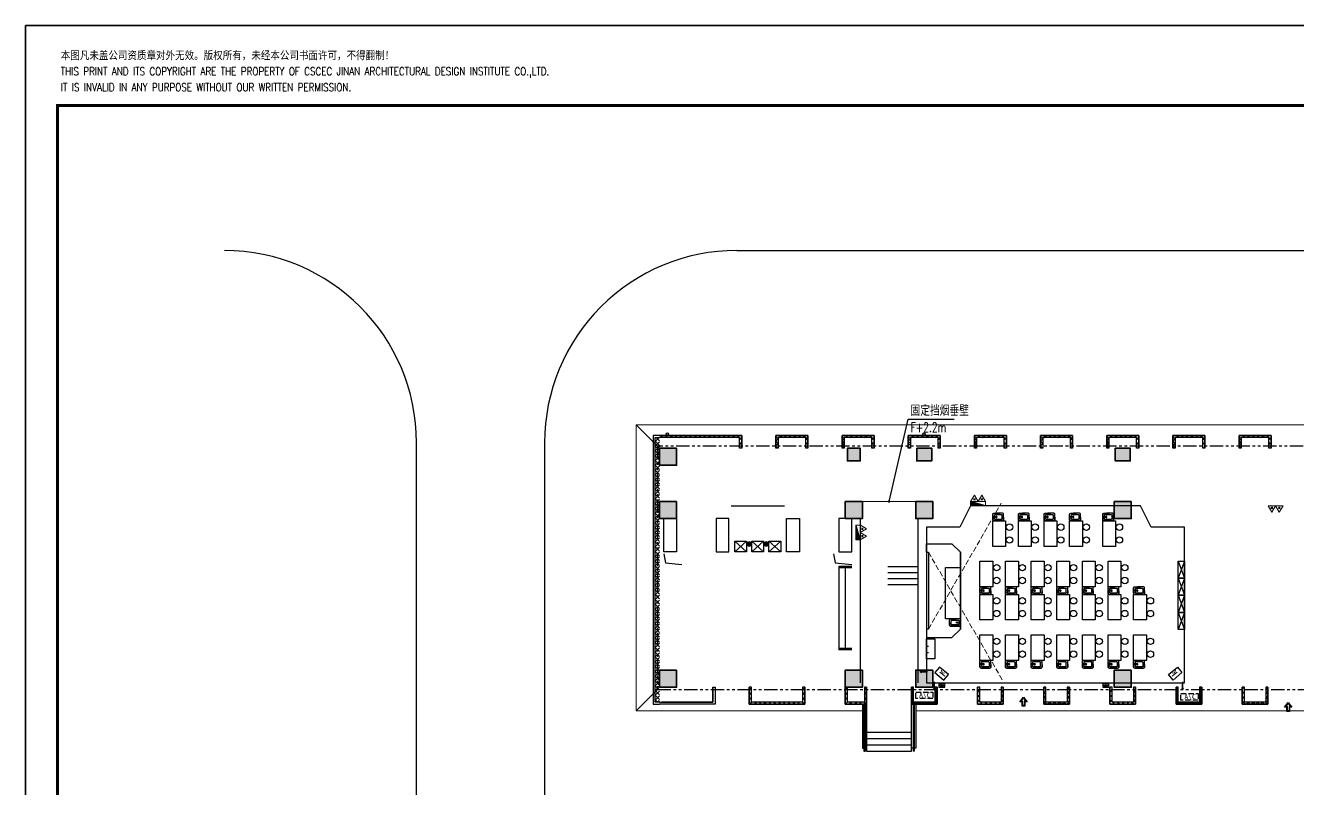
# Model space of a CAD drawing. Extents: x 196430 to 818205, y 904526 to 1974626.
# Drawn here: x 692055 to 751698, y 1938829 to 1974626 of the extents above; entities that cross this region are included whole.
import ezdxf

# ---------------------------------------------------------------- set-up
doc = ezdxf.new("R2010")
doc.units = 0
doc.header["$LTSCALE"] = 1000
doc.header["$MEASUREMENT"] = 0
for name, pattern in [('arch-1#教学楼$0$DASH', [0.35, 0.25, -0.1]), ('arch-1#教学楼$0$HIDDEN2', [4.7625, 3.175, -1.5875]), ('arch-1#教学楼$0$PHANTOM2', [1.25, 0.625, -0.125, 0.125, -0.125, 0.125, -0.125])]:
    doc.linetypes.add(name, pattern=pattern)
for name, color, linetype in [('arch', 8, 'Continuous'), ('arch-1#教学楼$0$$3$A-Ground(室外构件)', 8, 'Continuous'), ('arch-1#教学楼$0$0-消防', 8, 'Continuous'), ('arch-1#教学楼$0$0.25', 8, 'Continuous'), ('arch-1#教学楼$0$_0', 8, 'Continuous'), ('arch-1#教学楼$0$A-FINI', 8, 'Continuous'), ('arch-1#教学楼$0$DIM_LEAD', 8, 'Continuous'), ('arch-1#教学楼$0$DUCT-排风管设备', 8, 'Continuous'), ('arch-1#教学楼$0$fur', 8, 'Continuous'), ('arch-1#教学楼$0$GXYZ', 8, 'Continuous'), ('arch-1#教学楼$0$LATRINE', 8, 'Continuous'), ('arch-1#教学楼$0$LVTRY', 8, 'Continuous'), ('arch-1#教学楼$0$O-洞口', 8, 'Continuous'), ('arch-1#教学楼$0$WALL_METAL', 8, 'Continuous'), ('arch-1#教学楼$0$yandao', 8, 'Continuous'), ('arch-1#教学楼$0$Z-电器', 8, 'Continuous'), ('arch-1#教学楼$0$保温', 8, 'Continuous'), ('arch-1#教学楼$0$挡烟垂壁', 8, 'Continuous'), ('arch-1#教学楼$0$条件', 8, 'Continuous'), ('arch-1#教学楼$0$柱填充', 8, 'Continuous'), ('arch-1#教学楼$0$栏杆', 8, 'Continuous'), ('arch-1#教学楼$0$污水标注', 8, 'Continuous'), ('arch-1#教学楼$0$空调', 8, 'Continuous'), ('arch-1#教学楼$0$设备标注', 8, 'Continuous'), ('FRAME', 7, 'Continuous')]:
    doc.layers.add(name, color=color, linetype=linetype)
for name, color, linetype, lineweight in [('arch-1#教学楼$0$3T_GLASS', 8, 'Continuous', 0), ('arch-1#教学楼$0$AC', 8, 'arch-1#教学楼$0$HIDDEN2', 25), ('arch-1#教学楼$0$HV-fm', 8, 'Continuous', 18), ('arch-1#教学楼$0$PUB_HATCH', 8, 'Continuous', 9), ('arch-1#教学楼$0$PUB_TITLE', 8, 'Continuous', 25), ('arch-1#教学楼$0$WINDOW', 8, 'Continuous', 25), ('arch-1#教学楼$0$家具', 8, 'Continuous', 9), ('arch-1#教学楼$0$砼柱', 8, 'Continuous', 35), ('PUB_TITLE', 4, 'Continuous', 25)]:
    doc.layers.add(name, color=color, linetype=linetype, lineweight=lineweight)
doc.styles.add('arch-1#教学楼$0$_TCH_DIM', font='SIMPLEX', dxfattribs={"bigfont": 'GBCBIG'})
doc.styles.add('arch-1#教学楼$0$_TCH_DYN', font='')
doc.styles.add('arch-1#教学楼$0$DIM_FONT', font='SIMPLEX.shx', dxfattribs={"width": 0.6})
doc.styles.add('arch-1#教学楼$0$Standard', font='gbenor.shx', dxfattribs={"bigfont": 'gbcbig.shx'})
doc.styles.add('FRAME-1', font='simhei.ttf')
doc.styles.add('FRAME-3', font='romans.shx', dxfattribs={"width": 0.7, "bigfont": 'hztxt.shx'})
doc.styles.get('arch-1#教学楼$0$_TCH_DYN').set_extended_font_data('SimSun')
doc.linetypes.add('arch-1#教学楼$0$XH_LINE', pattern='A,2,-0.2,["XH",arch-1#教学楼$0$Standard,S=0.15,R=0,X=-0.15,Y=-0.08],-0.15', length=2.35)

# ---------------------------------------------------------------- blocks, each defined once
blk = doc.blocks.new('arch-1#教学楼$0$eeg')
at = {"layer": 'arch-1#教学楼$0$fur'}
blk.add_lwpolyline([(131554, 140917), (131854, 140917), (131854, 140117), (131554, 140117)], close=True, dxfattribs=at)
blk.add_lwpolyline([(131854, 140917), (131554, 140117), (131554, 140917), (131854, 140117)], dxfattribs=at)
blk = doc.blocks.new('arch-1#教学楼$0$$plan$00002409')
at = {"layer": 'arch-1#教学楼$0$fur'}
blk.add_lwpolyline([(1200, -600), (0, -600), (0, 0), (1200, 0)], close=True, dxfattribs=at)
for centre in [(300, -785), (900, -785)]:
    blk.add_circle(centre, 150, dxfattribs=at)
blk = doc.blocks.new('arch-1#教学楼$0$$plan$00003723')
at = {"layer": 'arch-1#教学楼$0$yandao'}
for p, q in [((112, -160), (112, -92)), ((112, -258), (112, -190)), ((137, -67), (463, -67)), ((463, -283), (137, -283)), ((488, -92), (488, -258))]:
    blk.add_line(p, q, dxfattribs=at)
for points in [[(555, -164), (555, -50, 0.414214), (505, 0), (95, 0, 0.414214), (45, -50), (45, -300, 0.414214), (95, -350), (369, -350)], [(45, -164), (45, -50, -0.414214), (95, 0), (505, 0, -0.414214), (555, -50), (555, -300, -0.414214), (505, -350), (231, -350)]]:
    blk.add_lwpolyline(points, format="xyb", dxfattribs=at)
for points in [[(182, -160), (45, -160)], [(182, -190), (45, -190)]]:
    blk.add_lwpolyline(points, dxfattribs=at)
blk.add_circle((212, -175), 33.3, dxfattribs=at)
for centre, start, end in [((137, -92), 90, 180), ((137, -258), 180, 270), ((463, -92), 0, 90), ((463, -258), 270, 0)]:
    blk.add_arc(centre, 25, start, end, dxfattribs=at)
blk = doc.blocks.new('arch-1#教学楼$0$huaxue')
at = {"layer": 'arch-1#教学楼$0$$3$A-Ground(室外构件)'}
for points in [[(6615480, 1750733), (6615480, 1751133), (6616680, 1751133), (6617080, 1750733), (6617080, 1747133)], [(6615480, 1750733), (6615580, 1750733), (6615580, 1747133), (6615480, 1747133)], [(6615480, 1747133), (6615480, 1746733), (6616680, 1746733), (6617080, 1747133), (6617080, 1750733)]]:
    blk.add_lwpolyline(points, dxfattribs=at)
blk.add_lwpolyline([(6617080, 1750014), (6617080, 1747614), (6616380, 1747614), (6616380, 1750014)], close=True, dxfattribs=at)
at = {"layer": 'arch-1#教学楼$0$LVTRY'}
blk.add_lwpolyline([(6615880, 1746683), (6615880, 1745733), (6615480, 1745733), (6615480, 1746683)], close=True, dxfattribs=at)
at = {"layer": 'arch-1#教学楼$0$LVTRY', "linetype": 'Continuous', "flags": 128}
for points in [[(6615480, 1746333), (6615580, 1746333)], [(6615480, 1746033), (6615580, 1746033)]]:
    blk.add_lwpolyline(points, dxfattribs=at)
at = {"layer": 'arch-1#教学楼$0$PUB_HATCH', "linetype": 'arch-1#教学楼$0$DASH'}
for p, q in [((6615580, 1747133), (6618987, 1753033)), ((6615580, 1750733), (6619045, 1744733))]:
    blk.add_line(p, q, dxfattribs=at)
at = {"layer": 'arch-1#教学楼$0$0.25', "color": 6, "xscale": -1, "rotation": 180}
for p in [(6618546, 1752208), (6619746, 1752208), (6620946, 1752208), (6622146, 1752208), (6623695, 1752208), (6617946, 1748758), (6619146, 1748758), (6620346, 1748758), (6621546, 1748758), (6622746, 1748758), (6623946, 1748758), (6625146, 1748758), (6617946, 1745308), (6619146, 1745308), (6620346, 1745308), (6621546, 1745308), (6622746, 1745308), (6623946, 1745308), (6625146, 1745308)]:
    blk.add_blockref('arch-1#教学楼$0$$plan$00003723', p, dxfattribs=at)
at = {"layer": 'arch-1#教学楼$0$家具'}
for name, p, rotation in [('arch-1#教学楼$0$$plan$00002409', (6618591, 1751008), 90), ('arch-1#教学楼$0$$plan$00002409', (6619791, 1751008), 90), ('arch-1#教学楼$0$$plan$00002409', (6620991, 1751008), 90), ('arch-1#教学楼$0$$plan$00002409', (6622191, 1751008), 90), ('arch-1#教学楼$0$$plan$00002409', (6623740, 1751008), 90), ('arch-1#教学楼$0$$plan$00002409', (6617991, 1749108), 90), ('arch-1#教学楼$0$$plan$00002409', (6619191, 1749108), 90), ('arch-1#教学楼$0$$plan$00002409', (6620391, 1749108), 90), ('arch-1#教学楼$0$$plan$00002409', (6621591, 1749108), 90), ('arch-1#教学楼$0$$plan$00002409', (6622791, 1749108), 90), ('arch-1#教学楼$0$$plan$00002409', (6623991, 1749108), 90), ('arch-1#教学楼$0$$plan$00002409', (6617991, 1747558), 90), ('arch-1#教学楼$0$$plan$00002409', (6619191, 1747558), 90), ('arch-1#教学楼$0$$plan$00002409', (6620391, 1747558), 90), ('arch-1#教学楼$0$$plan$00002409', (6621591, 1747558), 90), ('arch-1#教学楼$0$$plan$00002409', (6622791, 1747558), 90), ('arch-1#教学楼$0$$plan$00002409', (6623991, 1747558), 90), ('arch-1#教学楼$0$$plan$00002409', (6625191, 1747558), 90), ('arch-1#教学楼$0$$plan$00003723', (6617125, 1747264), 180), ('arch-1#教学楼$0$$plan$00002409', (6617991, 1745658), 90), ('arch-1#教学楼$0$$plan$00002409', (6619191, 1745658), 90), ('arch-1#教学楼$0$$plan$00002409', (6620391, 1745658), 90), ('arch-1#教学楼$0$$plan$00002409', (6621591, 1745658), 90), ('arch-1#教学楼$0$$plan$00002409', (6622791, 1745658), 90), ('arch-1#教学楼$0$$plan$00002409', (6623991, 1745658), 90), ('arch-1#教学楼$0$$plan$00002409', (6625191, 1745658), 90)]:
    blk.add_blockref(name, p, dxfattribs=dict(at, rotation=rotation))
for p in [(6495726, 1609400), (6495726, 1608600), (6495726, 1607800), (6495726, 1607000)]:
    blk.add_blockref('arch-1#教学楼$0$eeg', p, dxfattribs=at)
blk = doc.blocks.new('arch-1#教学楼$0$wetwertyr')
at = {"layer": 'arch-1#教学楼$0$AC', "linetype": 'arch-1#教学楼$0$DASH'}
blk.add_lwpolyline([(7654325, 2471000), (7655125, 2471000), (7655125, 2470700), (7654325, 2470700)], close=True, dxfattribs=at)
at = {"layer": 'arch-1#教学楼$0$AC', "style": 'arch-1#教学楼$0$_TCH_DYN'}
blk.add_text('A\\C', height=227.8, dxfattribs=at).set_placement((7654485, 2470743))
blk = doc.blocks.new('arch-1#教学楼$0$kk')
for p, q in [((867740, -260999), (867665, -260999)), ((867703, -261309), (867703, -260947)), ((867740, -261257), (867665, -261257))]:
    blk.add_line(p, q)
at = {"const_width": 10}
for points in [[(867635, -260999), (867665, -260999), (867665, -261257), (867635, -261257)], [(867770, -260999), (867740, -260999), (867740, -261257), (867770, -261257)]]:
    blk.add_lwpolyline(points, dxfattribs=at)
blk = doc.blocks.new('arch-1#教学楼$0$A$C229B5E25')
at = {"layer": 'arch-1#教学楼$0$LATRINE'}
for points in [[(0, 2150), (0, 1600), (500, 1600), (500, 2150), (0, 2150)], [(500, 2150), (0, 1600)], [(0, 2150), (500, 1600)], [(0, 1350), (0, 800), (500, 800), (500, 1350), (0, 1350)], [(500, 1350), (0, 800)], [(0, 1350), (500, 800)], [(0, 550), (0, 0), (500, 0), (500, 550), (0, 550)], [(500, 550), (0, 0)], [(0, 550), (500, 0)]]:
    blk.add_lwpolyline(points, dxfattribs=at)
blk = doc.blocks.new('arch-1#教学楼$0$GPS_ws_dlpm')
for p, q in [((-100, 9), (-9, 100)), ((-93, -37), (37, 93)), ((-71, -71), (71, 71)), ((-35, -94), (94, 35)), ((11, -99), (99, -11))]:
    blk.add_line(p, q)
blk.add_circle((0, 0), 100)
blk = doc.blocks.new('arch-1#教学楼$0$1zw2')
at = {"layer": 'arch-1#教学楼$0$柱填充'}
h = blk.add_hatch(color=251, dxfattribs=at)
h.dxf.hatch_style = 1
h.paths.add_polyline_path([(5128395, 875712), (5127595, 875712), (5127595, 874912), (5128395, 874912)])
h.paths.add_polyline_path([(5128395, 878412), (5127595, 878412), (5127595, 877612), (5128395, 877612)])
h.paths.add_polyline_path([(5134095, 878412), (5133495, 878412), (5133495, 877812), (5134095, 877812)])
h.paths.add_polyline_path([(5136995, 878412), (5136395, 878412), (5136395, 877812), (5136995, 877812)])
h.paths.add_polyline_path([(5139645, 878412), (5139645, 877812), (5140345, 877812), (5140345, 878412)])
h.paths.add_polyline_path([(5137095, 875712), (5136295, 875712), (5136295, 874912), (5137095, 874912)])
h.paths.add_polyline_path([(5140395, 875712), (5139595, 875712), (5139595, 874912), (5140395, 874912)])
h.paths.add_polyline_path([(5140395, 868012), (5139595, 868012), (5139595, 867212), (5140395, 867212)])
h.paths.add_polyline_path([(5149695, 868012), (5148895, 868012), (5148895, 867212), (5149695, 867212)])
h.paths.add_polyline_path([(5148945, 878412), (5148945, 877812), (5149645, 877812), (5149645, 878412)])
h.paths.add_polyline_path([(5149695, 875712), (5148895, 875712), (5148895, 874912), (5149695, 874912)])
h.paths.add_polyline_path([(5158245, 878412), (5158245, 877812), (5158945, 877812), (5158945, 878412)])
h.paths.add_polyline_path([(5158995, 875712), (5158195, 875712), (5158195, 874912), (5158995, 874912)])
h.paths.add_polyline_path([(5158995, 868012), (5158195, 868012), (5158195, 867212), (5158995, 867212)])
h.paths.add_polyline_path([(5167545, 878412), (5167545, 877812), (5168245, 877812), (5168245, 878412)])
h.paths.add_polyline_path([(5168295, 875712), (5167495, 875712), (5167495, 874912), (5168295, 874912)])
h.paths.add_polyline_path([(5168295, 868012), (5167495, 868012), (5167495, 867212), (5168295, 867212)])
h.paths.add_polyline_path([(5176845, 878412), (5176845, 877812), (5177545, 877812), (5177545, 878412)])
h.paths.add_polyline_path([(5177495, 875712), (5176895, 875712), (5176895, 875112), (5177495, 875112)])
h.paths.add_polyline_path([(5177295, 867812), (5176695, 867812), (5176695, 867212), (5177295, 867212)])
h.paths.add_polyline_path([(5183395, 867712), (5182895, 867712), (5182895, 867212), (5183395, 867212)])
h.paths.add_polyline_path([(5183295, 875712), (5182695, 875712), (5182695, 875112), (5183295, 875112)])
h.paths.add_polyline_path([(5183295, 878412), (5182695, 878412), (5182695, 877812), (5183295, 877812)])
h.paths.add_polyline_path([(5186895, 870212), (5186395, 870212), (5186395, 869712), (5186895, 869712)])
h.paths.add_polyline_path([(5188695, 875912), (5188095, 875912), (5188095, 875312), (5188695, 875312)])
h.paths.add_polyline_path([(5188695, 867712), (5188195, 867712), (5188195, 867212), (5188695, 867212)])
h.paths.add_polyline_path([(5192795, 876262), (5192045, 876262), (5192045, 875512), (5192795, 875512)])
h.paths.add_polyline_path([(5177695, 882912), (5177095, 882912), (5177095, 882312), (5177695, 882312)])
h.paths.add_polyline_path([(5185595, 882912), (5184995, 882912), (5184995, 882312), (5185595, 882312)])
h.paths.add_polyline_path([(5188695, 882912), (5188095, 882912), (5188095, 882312), (5188695, 882312)])
h.paths.add_polyline_path([(5192795, 882811), (5192295, 882811), (5192295, 882311), (5192795, 882311)])
h.paths.add_polyline_path([(5134095, 886492), (5133495, 886492), (5133495, 885892), (5134095, 885892)])
h.paths.add_polyline_path([(5136995, 886492), (5136395, 886492), (5136395, 885892), (5136995, 885892)])
h.paths.add_polyline_path([(5177695, 888692), (5177095, 888692), (5177095, 888092), (5177695, 888092)])
h.paths.add_polyline_path([(5185595, 888692), (5184995, 888692), (5184995, 888092), (5185595, 888092)])
h.paths.add_polyline_path([(5188695, 888692), (5188095, 888692), (5188095, 888092), (5188695, 888092)])
h.paths.add_polyline_path([(5192795, 888692), (5192295, 888692), (5192295, 888192), (5192795, 888192)])
h.paths.add_polyline_path([(5128395, 868012), (5127595, 868012), (5127595, 867212), (5128395, 867212)])
h.paths.add_polyline_path([(5137095, 868012), (5136295, 868012), (5136295, 867212), (5137095, 867212)])
h.paths.add_polyline_path([(5188695, 878412), (5188095, 878412), (5188095, 877812), (5188695, 877812)])
h.paths.add_polyline_path([(5136395, 886612), (5136995, 886612), (5136995, 887212), (5136395, 887212)])
h.paths.add_polyline_path([(5182995, 915332), (5182395, 915332), (5182395, 914732), (5182995, 914732)])
h.paths.add_polyline_path([(5189495, 915332), (5188895, 915332), (5188895, 914732), (5189495, 914732)])
h.paths.add_polyline_path([(5189495, 919812), (5188795, 919812), (5188795, 919012), (5189495, 919012)])
h.paths.add_polyline_path([(5185595, 919712), (5184995, 919712), (5184995, 919012), (5185595, 919012)])
h.paths.add_polyline_path([(5174245, 919812), (5173545, 919812), (5173545, 919012), (5174245, 919012)])
h.paths.add_polyline_path([(5177545, 919812), (5176845, 919812), (5176845, 919012), (5177545, 919012)])
h.paths.add_polyline_path([(5176845, 930012), (5176845, 929412), (5177545, 929412), (5177545, 930012)])
h.paths.add_polyline_path([(5177495, 927512), (5176895, 927512), (5176895, 926812), (5177495, 926812)])
h.paths.add_polyline_path([(5173545, 930012), (5173545, 929412), (5174245, 929412), (5174245, 930012)])
h.paths.add_polyline_path([(5174245, 927512), (5173545, 927512), (5173545, 926712), (5174245, 926712)])
h.paths.add_polyline_path([(5164245, 930012), (5164245, 929412), (5164945, 929412), (5164945, 930012)])
h.paths.add_polyline_path([(5164945, 927512), (5164245, 927512), (5164245, 926712), (5164945, 926712)])
h.paths.add_polyline_path([(5164945, 919812), (5164245, 919812), (5164245, 919012), (5164945, 919012)])
h.paths.add_polyline_path([(5182845, 955712), (5182345, 955712), (5182345, 955212), (5182845, 955212)])
h.paths.add_polyline_path([(5192795, 955712), (5192295, 955712), (5192295, 955212), (5192795, 955212)])
h.paths.add_polyline_path([(5185595, 958812), (5184995, 958812), (5184995, 958212), (5185595, 958212)])
h.paths.add_polyline_path([(5188695, 958812), (5188095, 958812), (5188095, 958212), (5188695, 958212)])
h.paths.add_polyline_path([(5192795, 958812), (5192195, 958812), (5192195, 958212), (5192795, 958212)])
h.paths.add_polyline_path([(5177695, 958812), (5177095, 958812), (5177095, 958212), (5177695, 958212)])
h.paths.add_polyline_path([(5177695, 965012), (5177095, 965012), (5177095, 964412), (5177695, 964412)])
h.paths.add_polyline_path([(5185595, 965012), (5184995, 965012), (5184995, 964412), (5185595, 964412)])
h.paths.add_polyline_path([(5188695, 965212), (5188095, 965212), (5188095, 964612), (5188695, 964612)])
h.paths.add_polyline_path([(5192795, 965212), (5192195, 965212), (5192195, 964612), (5192795, 964612)])
h.paths.add_polyline_path([(5177695, 971012), (5177095, 971012), (5177095, 970412), (5177695, 970412)])
h.paths.add_polyline_path([(5185595, 971212), (5184995, 971212), (5184995, 970612), (5185595, 970612)])
h.paths.add_polyline_path([(5192795, 971212), (5192195, 971212), (5192195, 970612), (5192795, 970612)])
h.paths.add_polyline_path([(5177595, 977012), (5176795, 977012), (5176795, 976212), (5177595, 976212)])
h.paths.add_polyline_path([(5177595, 984912), (5176795, 984912), (5176795, 984112), (5177595, 984112)])
h.paths.add_polyline_path([(5181445, 984912), (5180745, 984912), (5180745, 984112), (5181445, 984112)])
h.paths.add_polyline_path([(5180795, 987412), (5180795, 986812), (5181395, 986812), (5181395, 987412)])
h.paths.add_polyline_path([(5176845, 987412), (5176845, 986812), (5177545, 986812), (5177545, 987412)])
h.paths.add_polyline_path([(5190995, 984912), (5190295, 984912), (5190295, 984112), (5190995, 984112)])
h.paths.add_polyline_path([(5190995, 987412), (5190295, 987412), (5190295, 986612), (5190995, 986612)])
h.paths.add_polyline_path([(5190995, 976812), (5190395, 976812), (5190395, 976212), (5190995, 976212)])
h.paths.add_polyline_path([(5192795, 976812), (5192195, 976812), (5192195, 976212), (5192795, 976212)])
h.paths.add_polyline_path([(5185595, 976812), (5184995, 976812), (5184995, 976212), (5185595, 976212)])
h.paths.add_polyline_path([(5181445, 977012), (5180745, 977012), (5180745, 976212), (5181445, 976212)])
h.paths.add_polyline_path([(5167545, 987412), (5167545, 986812), (5168245, 986812), (5168245, 987412)])
h.paths.add_polyline_path([(5168295, 984912), (5167495, 984912), (5167495, 984112), (5168295, 984112)])
h.paths.add_polyline_path([(5168295, 977012), (5167495, 977012), (5167495, 976212), (5168295, 976212)])
h.paths.add_polyline_path([(5158245, 987412), (5158245, 986812), (5158945, 986812), (5158945, 987412)])
h.paths.add_polyline_path([(5158995, 984912), (5158195, 984912), (5158195, 984112), (5158995, 984112)])
h.paths.add_polyline_path([(5158995, 977012), (5158195, 977012), (5158195, 976212), (5158995, 976212)])
h.paths.add_polyline_path([(5148945, 987412), (5148945, 986812), (5149645, 986812), (5149645, 987412)])
h.paths.add_polyline_path([(5149695, 984912), (5148895, 984912), (5148895, 984112), (5149695, 984112)])
h.paths.add_polyline_path([(5149695, 977012), (5148895, 977012), (5148895, 976212), (5149695, 976212)])
h.paths.add_polyline_path([(5139645, 987412), (5139645, 986812), (5140345, 986812), (5140345, 987412)])
h.paths.add_polyline_path([(5140395, 984912), (5139595, 984912), (5139595, 984112), (5140395, 984112)])
h.paths.add_polyline_path([(5140395, 977012), (5139595, 977012), (5139595, 976212), (5140395, 976212)])
h.paths.add_polyline_path([(5136995, 987412), (5136395, 987412), (5136395, 986812), (5136995, 986812)])
h.paths.add_polyline_path([(5137095, 984912), (5136295, 984912), (5136295, 984112), (5137095, 984112)])
h.paths.add_polyline_path([(5137095, 977012), (5136295, 977012), (5136295, 976212), (5137095, 976212)])
h.paths.add_polyline_path([(5128395, 984912), (5127595, 984912), (5127595, 984112), (5128395, 984112)])
h.paths.add_polyline_path([(5128395, 987412), (5127595, 987412), (5127595, 986612), (5128395, 986612)])
h.paths.add_polyline_path([(5188695, 971212), (5188095, 971212), (5188095, 970612), (5188695, 970612)])
h.paths.add_polyline_path([(5128395, 977012), (5127595, 977012), (5127595, 976212), (5128395, 976212)])
h.paths.add_polyline_path([(5177095, 889412), (5177095, 888812), (5177695, 888812), (5177695, 889412)])
h.paths.add_polyline_path([(5184995, 889412), (5184995, 888812), (5185595, 888812), (5185595, 889412)])
h.paths.add_polyline_path([(5188095, 889412), (5188095, 888812), (5188695, 888812), (5188695, 889412)])
h.paths.add_polyline_path([(5177095, 894112), (5177095, 893512), (5177795, 893512), (5177795, 894112)])
h.paths.add_polyline_path([(5184895, 894112), (5184895, 893512), (5185595, 893512), (5185595, 894112)])
h.paths.add_polyline_path([(5188095, 894112), (5188095, 893512), (5188695, 893512), (5188695, 894112)])
h.paths.add_polyline_path([(5192195, 894112), (5192195, 893512), (5192795, 893512), (5192795, 894112)])
h.paths.add_polyline_path([(5177095, 902212), (5177095, 901612), (5177795, 901612), (5177795, 902212)])
h.paths.add_polyline_path([(5184895, 902212), (5184895, 901612), (5185595, 901612), (5185595, 902212)])
h.paths.add_polyline_path([(5188695, 902211), (5188095, 902211), (5188095, 901611), (5188695, 901611)])
h.paths.add_polyline_path([(5192795, 902211), (5192195, 902211), (5192195, 901611), (5192795, 901611)])
h.paths.add_polyline_path([(5177095, 906712), (5177095, 906112), (5177795, 906112), (5177795, 906712)])
h.paths.add_polyline_path([(5184895, 906712), (5184895, 906112), (5185595, 906112), (5185595, 906712)])
h.paths.add_polyline_path([(5188695, 906712), (5188095, 906712), (5188095, 906112), (5188695, 906112)])
h.paths.add_polyline_path([(5192795, 906712), (5192195, 906712), (5192195, 906112), (5192795, 906112)])
h.paths.add_polyline_path([(5177095, 914612), (5177095, 914012), (5177795, 914012), (5177795, 914612)])
h.paths.add_polyline_path([(5184895, 914612), (5184895, 914012), (5185595, 914012), (5185595, 914612)])
h.paths.add_polyline_path([(5188095, 914612), (5188095, 914012), (5188695, 914012), (5188695, 914612)])
h.paths.add_polyline_path([(5192195, 914612), (5192195, 914012), (5192795, 914012), (5192795, 914612)])
h.paths.add_polyline_path([(5185595, 927512), (5184995, 927512), (5184995, 926812), (5185595, 926812)])
h.paths.add_polyline_path([(5189495, 927512), (5188795, 927512), (5188795, 926712), (5189495, 926712)])
h.paths.add_polyline_path([(5184945, 930012), (5184945, 929412), (5185645, 929412), (5185645, 930012)])
h.paths.add_polyline_path([(5189495, 930012), (5188895, 930012), (5188895, 929412), (5189495, 929412)])
h.paths.add_polyline_path([(5154945, 930012), (5154945, 929412), (5155645, 929412), (5155645, 930012)])
h.paths.add_polyline_path([(5155645, 927512), (5154945, 927512), (5154945, 926712), (5155645, 926712)])
h.paths.add_polyline_path([(5155645, 919812), (5154945, 919812), (5154945, 919012), (5155645, 919012)])
h.paths.add_polyline_path([(5145645, 930012), (5145645, 929412), (5146345, 929412), (5146345, 930012)])
h.paths.add_polyline_path([(5146345, 927512), (5145645, 927512), (5145645, 926712), (5146345, 926712)])
h.paths.add_polyline_path([(5146345, 919812), (5145645, 919812), (5145645, 919012), (5146345, 919012)])
h.paths.add_polyline_path([(5136345, 930012), (5136345, 929412), (5137045, 929412), (5137045, 930012)])
h.paths.add_polyline_path([(5137045, 927512), (5136345, 927512), (5136345, 926712), (5137045, 926712)])
h.paths.add_polyline_path([(5137045, 919812), (5136345, 919812), (5136345, 919012), (5137045, 919012)])
h.paths.add_polyline_path([(5133995, 919512), (5133495, 919512), (5133495, 919012), (5133995, 919012)])
h.paths.add_polyline_path([(5131295, 927512), (5130695, 927512), (5130695, 926912), (5131295, 926912)])
h.paths.add_polyline_path([(5131295, 919612), (5130695, 919612), (5130695, 919012), (5131295, 919012)])
h.paths.add_polyline_path([(5128295, 927512), (5127595, 927512), (5127595, 926712), (5128295, 926712)])
h.paths.add_polyline_path([(5127595, 930012), (5127595, 929412), (5128295, 929412), (5128295, 930012)])
h.paths.add_polyline_path([(5128395, 919812), (5127595, 919812), (5127595, 919012), (5128395, 919012)])
h.paths.add_polyline_path([(5134095, 911732), (5133495, 911732), (5133495, 911132), (5134095, 911132)])
h.paths.add_polyline_path([(5136995, 911732), (5136395, 911732), (5136395, 911132), (5136995, 911132)])
h.paths.add_polyline_path([(5134095, 911012), (5133495, 911012), (5133495, 910412), (5134095, 910412)])
h.paths.add_polyline_path([(5139695, 910412), (5140295, 910412), (5140295, 911012), (5139695, 911012)])
h.paths.add_polyline_path([(5139695, 902412), (5140295, 902412), (5140295, 903012), (5139695, 903012)])
h.paths.add_polyline_path([(5134095, 903012), (5133495, 903012), (5133495, 902412), (5134095, 902412)])
h.paths.add_polyline_path([(5139695, 894412), (5140295, 894412), (5140295, 895012), (5139695, 895012)])
h.paths.add_polyline_path([(5134095, 895012), (5133495, 895012), (5133495, 894412), (5134095, 894412)])
h.paths.add_polyline_path([(5134095, 887212), (5133495, 887212), (5133495, 886612), (5134095, 886612)])
h.paths.add_polyline_path([(5139695, 886612), (5140295, 886612), (5140295, 887212), (5139695, 887212)])
h.paths.add_polyline_path([(5136395, 902412), (5136995, 902412), (5136995, 903012), (5136395, 903012)])
h.paths.add_polyline_path([(5136395, 894412), (5136995, 894412), (5136995, 895012), (5136395, 895012)])
h.paths.add_polyline_path([(5136395, 910412), (5136995, 910412), (5136995, 911012), (5136395, 911012)])
h.paths.add_polyline_path([(5184995, 930732), (5184995, 930132), (5185595, 930132), (5185595, 930732)])
h.paths.add_polyline_path([(5182945, 938712), (5182345, 938712), (5182345, 938112), (5182945, 938112)])
h.paths.add_polyline_path([(5185595, 938712), (5184995, 938712), (5184995, 938112), (5185595, 938112)])
h.paths.add_polyline_path([(5188495, 938712), (5187895, 938712), (5187895, 938112), (5188495, 938112)])
h.paths.add_polyline_path([(5182945, 947112), (5182345, 947112), (5182345, 946512), (5182945, 946512)])
h.paths.add_polyline_path([(5185595, 947112), (5184995, 947112), (5184995, 946512), (5185595, 946512)])
h.paths.add_polyline_path([(5188495, 947112), (5187895, 947112), (5187895, 946512), (5188495, 946512)])
h.paths.add_polyline_path([(5185595, 955092), (5184995, 955092), (5184995, 954492), (5185595, 954492)])
h.paths.add_polyline_path([(5187895, 930732), (5187895, 930132), (5188495, 930132), (5188495, 930732)])
h.paths.add_polyline_path([(5188495, 955092), (5187895, 955092), (5187895, 954492), (5188495, 954492)])
h.paths.add_polyline_path([(5183395, 870462), (5182645, 870462), (5182645, 869712), (5183395, 869712)])
at = {"layer": 'arch-1#教学楼$0$砼柱', "lineweight": 35}
for points in [[(5128395, 987412), (5127595, 987412), (5127595, 986612), (5128395, 986612)], [(5136995, 987412), (5136395, 987412), (5136395, 986812), (5136995, 986812)], [(5139645, 987412), (5139645, 986812), (5140345, 986812), (5140345, 987412)], [(5148945, 987412), (5148945, 986812), (5149645, 986812), (5149645, 987412)], [(5128395, 984912), (5127595, 984912), (5127595, 984112), (5128395, 984112)], [(5137095, 984912), (5136295, 984912), (5136295, 984112), (5137095, 984112)], [(5140395, 984912), (5139595, 984912), (5139595, 984112), (5140395, 984112)], [(5149695, 984912), (5148895, 984912), (5148895, 984112), (5149695, 984112)], [(5128395, 977012), (5127595, 977012), (5127595, 976212), (5128395, 976212)], [(5137095, 977012), (5136295, 977012), (5136295, 976212), (5137095, 976212)], [(5140395, 977012), (5139595, 977012), (5139595, 976212), (5140395, 976212)], [(5149695, 977012), (5148895, 977012), (5148895, 976212), (5149695, 976212)]]:
    blk.add_lwpolyline(points, close=True, dxfattribs=at)
blk = doc.blocks.new('arch-1#教学楼$0$xfcd1')
at = {"layer": 'arch-1#教学楼$0$GXYZ', "linetype": 'Continuous'}
for p, q in [((5278688, 996671), (5337324, 996671)), ((5263688, 923012), (5263688, 987671))]:
    blk.add_line(p, q, dxfattribs=at)
blk.add_lwpolyline([(5269688, 987679), (5269688, 951692, 0.414214), (5278688, 942692), (5329825, 942692)], format="xyb", dxfattribs=at)
for centre, start, end in [((5254688, 987671), 360, 89.99989), ((5278688, 987671), 89.99989, 180)]:
    blk.add_arc(centre, 9000, start, end, dxfattribs=at)
blk = doc.blocks.new('arch-1#教学楼$0$$轴流风机$00000014')
for p, q in [((-500, 500, 0), (-500, -500, 0)), ((500, 500, 0), (-500, 500, 0)), ((500, -500, 0), (500, 500, 0)), ((-500, -500, 0), (500, -500, 0))]:
    blk.add_line(p, q)
for centre, radius, start, end in [((276, 193, 0), 372, 168.11261, 180), ((276, 193, 0), 372, 180, 191.88739), ((139, 222, 0), 233, 153.06034, 168.11261), ((139, 164, 0), 233, 191.88739, 206.93966), ((53, 265, 0), 136, 129.18213, 153.06034), ((53, 120, 0), 136, 206.93966, 230.81787), ((0, 331, 0), 51.9, 90, 129.18213), ((0, 55, 0), 51.9, 230.81787, 270), ((0, -51, 0), 51.9, 90, 129.18213), ((0, 331, 0), 51.9, 50.81787, 90), ((0, 55, 0), 51.9, 270, 309.18213), ((0, -51, 0), 51.9, 50.81787, 90), ((-53, 265, 0), 136, 26.93966, 50.81787), ((-53, 120, 0), 136, 309.18213, 333.06034), ((-139, 222, 0), 233, 11.88739, 26.93966), ((-139, 164, 0), 233, 333.06034, 348.11261), ((-276, 193, 0), 372, 0, 11.88739), ((-276, 193, 0), 372, 348.11261, 0), ((276, -188, 0), 372, 168.11261, 180), ((276, -188, 0), 372, 180, 191.88739), ((139, -160, 0), 233, 153.06034, 168.11261), ((139, -217, 0), 233, 191.88739, 206.93966), ((53, -116, 0), 136, 129.18213, 153.06034), ((53, -261, 0), 136, 206.93966, 230.81787), ((0, -326, 0), 51.9, 230.81787, 270), ((0, -326, 0), 51.9, 270, 309.18213), ((-53, -116, 0), 136, 26.93966, 50.81787), ((-53, -261, 0), 136, 309.18213, 333.06034), ((-139, -160, 0), 233, 11.88739, 26.93966), ((-139, -217, 0), 233, 333.06034, 348.11261), ((-276, -188, 0), 372, 0, 11.88739), ((-276, -188, 0), 372, 348.11261, 0)]:
    blk.add_arc(centre, radius, start, end)
for p in [(-500, 0, 0), (500, 0, 0)]:
    blk.add_point(p)
blk = doc.blocks.new('arch-1#教学楼$0$A$C41442FB6')
at = {"layer": 'arch-1#教学楼$0$Z-电器'}
blk.add_lwpolyline([(0, 550), (330, 550), (330, 0), (0, 0)], close=True, dxfattribs=at)
at = {"layer": 'arch-1#教学楼$0$Z-电器', "linetype": 'Continuous', "style": 'arch-1#教学楼$0$DIM_FONT', "width": 0.8}
blk.add_text('k', height=300, rotation=359.94546, dxfattribs=at).set_placement((123, 165))
blk = doc.blocks.new('arch-1#教学楼$0$dy1')
at = {"layer": 'arch-1#教学楼$0$DIM_LEAD'}
for p, q in [((4580791, 1091495), (4581694, 1095350)), ((4581694, 1095350), (4583850, 1095350))]:
    blk.add_line(p, q, dxfattribs=at)
at = {"layer": 'arch-1#教学楼$0$DIM_LEAD', "const_width": 60}
blk.add_lwpolyline([(4580772, 1091472, 1), (4580811, 1091518, 1)], format="xyb", close=True, dxfattribs=at)
at = {"layer": 'arch-1#教学楼$0$DIM_LEAD', "color": 7, "style": 'arch-1#教学楼$0$_TCH_DIM'}
blk.add_text('固定挡烟垂壁', height=506.4, dxfattribs=at).set_placement((4581799, 1095508))
at = {"layer": 'arch-1#教学楼$0$DIM_LEAD', "color": 7, "style": 'arch-1#教学楼$0$_TCH_DIM', "width": 0.705882}
blk.add_text('F+2.2m', height=446.2, dxfattribs=at).set_placement((4581799, 1094747))
blk = doc.blocks.new('arch-1#教学楼$0$WEQWESDA')
at = {"layer": 'arch-1#教学楼$0$HV-fm'}
h = blk.add_hatch(dxfattribs=at)
h.set_pattern_fill('ANSI31', angle=270, style=0)
h.set_pattern_definition([(315, (-693696.34586, 2541731.43045), (0.088388347648, 0.088388347648), [])])
edge = h.paths.add_edge_path()
edge.add_line((477846, 567113), (477846, 566912))
edge.add_line((477846, 566912), (478546, 566913))
edge.add_line((478546, 566913), (477846, 567113))
at = {"layer": 'arch-1#教学楼$0$HV-fm', "color": 7}
for p, q in [((477846, 567113), (477846, 566913)), ((477846, 567113), (478546, 566913)), ((478546, 567113), (477847, 567113)), ((478546, 567113), (478546, 566913))]:
    blk.add_line(p, q, dxfattribs=at)
at = {"layer": 'arch-1#教学楼$0$HV-fm', "color": 7, "linetype": 'arch-1#教学楼$0$XH_LINE', "ltscale": 1.5}
blk.add_lwpolyline([(478546, 566913), (477846, 566913)], dxfattribs=at)
blk = doc.blocks.new('arch-1#教学楼$0$37')
at = {"linetype": 'Continuous'}
for p, q in [((350, 606), (0, 0)), ((0, 0), (700, 0)), ((700, 0), (350, 606))]:
    blk.add_line(p, q, dxfattribs=at)
at = {"linetype": 'Continuous', "const_width": 210}
blk.add_lwpolyline([(455, 202), (245, 202)], dxfattribs=at)
blk = doc.blocks.new('arch-1#教学楼$0$WERWERSGFDFGFG')
at = {"layer": 'arch-1#教学楼$0$HV-fm', "color": 7, "linetype": 'arch-1#教学楼$0$XH_LINE', "ltscale": 1.5, "xscale": 0.5, "yscale": 0.5, "zscale": 0.5}
for p in [(477846, 567426), (478196, 567426)]:
    blk.add_blockref('arch-1#教学楼$0$37', p, dxfattribs=at)
blk = doc.blocks.new('arch-1#教学楼$0$xfs1')
at = {"layer": 'arch-1#教学楼$0$WINDOW'}
for name, p in [('arch-1#教学楼$0$WERWERSGFDFGFG', (3989464, 340736)), ('arch-1#教学楼$0$WEQWESDA', (3989463, 341049))]:
    blk.add_blockref(name, p, dxfattribs=at)
at = {"layer": 'arch-1#教学楼$0$WINDOW', "rotation": 180}
blk.add_blockref('arch-1#教学楼$0$WERWERSGFDFGFG', (4959792, 1475388), dxfattribs=at)
at = {"layer": 'arch-1#教学楼$0$WINDOW', "xscale": -1, "rotation": 270}
for name, p in [('arch-1#教学楼$0$WEQWESDA', (3895023, 428515)), ('arch-1#教学楼$0$WERWERSGFDFGFG', (3894709, 428516))]:
    blk.add_blockref(name, p, dxfattribs=at)
blk = doc.blocks.new('arch-1#教学楼$0$平面标识')
at = {"layer": 'arch-1#教学楼$0$0-消防', "ltscale": 3}
blk.add_lwpolyline([(0, 422), (-168, 199), (-68, 199), (-68, 0), (68, 0), (68, 199), (168, 199), (0, 422)], dxfattribs=at)
blk.add_lwpolyline([(0, 372), (-108, 229), (-38, 229), (-38, 30), (38, 30), (38, 229), (108, 229)], close=True, dxfattribs=at)
blk = doc.blocks.new('arch-1#教学楼$0$xfjy')
at = {"layer": 'arch-1#教学楼$0$0-消防', "xscale": -1, "rotation": 359.9999999999931}
for p in [(5292123, 981525), (5304526, 981276)]:
    blk.add_blockref('arch-1#教学楼$0$平面标识', p, dxfattribs=at)
blk = doc.blocks.new('arch-1#教学楼')
at = {"layer": 'arch-1#教学楼$0$条件'}
h = blk.add_hatch(dxfattribs=at)
h.set_pattern_fill('ANSI37', color=256, scale=100)
h.set_pattern_definition([(45, (0, 6202.2), (-112.2532015, 112.2532015), []), (135, (0, 6202.2), (-112.2532015, -112.2532015), [])])
edge = h.paths.add_edge_path()
edge.add_line((5275075, 981714), (5274875, 981714))
edge.add_line((5274875, 981714), (5274875, 994114))
edge.add_line((5274875, 994114), (5275075, 994114))
h = blk.add_hatch(dxfattribs=at)
h.set_pattern_fill('ANSI37', color=256, scale=100)
h.set_pattern_definition([(45, (-1423750.5, -590523.78), (-112.2532015, 112.2532015), []), (135, (-1423750.5, -590523.78), (-112.2532015, -112.2532015), [])])
h.paths.add_polyline_path([(5275175, 994114), (5275075, 994114), (5275075, 994214), (5278925, 994214), (5278925, 993614), (5278825, 993614), (5278825, 994114)])
h = blk.add_hatch(dxfattribs=at)
h.set_pattern_fill('ANSI37', color=256, scale=100)
h.set_pattern_definition([(45, (-1420650.5, -590523.78), (-112.2532015, 112.2532015), []), (135, (-1420650.5, -590523.78), (-112.2532015, -112.2532015), [])])
h.paths.add_polyline_path([(5280625, 993614), (5280525, 993614), (5280525, 994214), (5282025, 994214), (5282025, 993614), (5281925, 993614), (5281925, 994114), (5280625, 994114)])
h = blk.add_hatch(dxfattribs=at)
h.set_pattern_fill('ANSI37', color=256, scale=100)
h.set_pattern_definition([(45, (-1417550.5, -590523.78), (-112.2532015, 112.2532015), []), (135, (-1417550.5, -590523.78), (-112.2532015, -112.2532015), [])])
h.paths.add_polyline_path([(5283725, 993614), (5283625, 993614), (5283625, 994214), (5285125, 994214), (5285125, 993614), (5285025, 993614), (5285025, 994114), (5283725, 994114)])
h = blk.add_hatch(dxfattribs=at)
h.set_pattern_fill('ANSI37', color=256, scale=100)
h.set_pattern_definition([(45, (-1414450.5, -590523.78), (-112.2532015, 112.2532015), []), (135, (-1414450.5, -590523.78), (-112.2532015, -112.2532015), [])])
h.paths.add_polyline_path([(5286825, 993614), (5286725, 993614), (5286725, 994214), (5288225, 994214), (5288225, 993614), (5288125, 993614), (5288125, 994114), (5286825, 994114)])
h = blk.add_hatch(dxfattribs=at)
h.set_pattern_fill('ANSI37', color=256, scale=100)
h.set_pattern_definition([(45, (-1411350.5, -590523.78), (-112.2532015, 112.2532015), []), (135, (-1411350.5, -590523.78), (-112.2532015, -112.2532015), [])])
h.paths.add_polyline_path([(5289925, 993614), (5289825, 993614), (5289825, 994214), (5291325, 994214), (5291325, 993614), (5291225, 993614), (5291225, 994114), (5289925, 994114)])
h = blk.add_hatch(dxfattribs=at)
h.set_pattern_fill('ANSI37', color=256, scale=100)
h.set_pattern_definition([(45, (-1408250.5, -590523.78), (-112.2532015, 112.2532015), []), (135, (-1408250.5, -590523.78), (-112.2532015, -112.2532015), [])])
h.paths.add_polyline_path([(5293025, 993614), (5292925, 993614), (5292925, 994214), (5294425, 994214), (5294425, 993614), (5294325, 993614), (5294325, 994114), (5293025, 994114)])
h = blk.add_hatch(dxfattribs=at)
h.set_pattern_fill('ANSI37', color=256, scale=100)
h.set_pattern_definition([(45, (-1405150.5, -590523.78), (-112.2532015, 112.2532015), []), (135, (-1405150.5, -590523.78), (-112.2532015, -112.2532015), [])])
h.paths.add_polyline_path([(5296125, 993614), (5296025, 993614), (5296025, 994214), (5297525, 994214), (5297525, 993614), (5297425, 993614), (5297425, 994114), (5296125, 994114)])
h = blk.add_hatch(dxfattribs=at)
h.set_pattern_fill('ANSI37', color=256, scale=100)
h.set_pattern_definition([(45, (-1402050.5, -590523.78), (-112.2532015, 112.2532015), []), (135, (-1402050.5, -590523.78), (-112.2532015, -112.2532015), [])])
h.paths.add_polyline_path([(5299225, 993614), (5299125, 993614), (5299125, 994214), (5300625, 994214), (5300625, 993614), (5300525, 993614), (5300525, 994114), (5299225, 994114)])
h = blk.add_hatch(dxfattribs=at)
h.set_pattern_fill('ANSI37', color=256, scale=100)
h.set_pattern_definition([(45, (-1398950.5, -590523.78), (-112.2532015, 112.2532015), []), (135, (-1398950.5, -590523.78), (-112.2532015, -112.2532015), [])])
h.paths.add_polyline_path([(5302325, 993614), (5302225, 993614), (5302225, 994214), (5303725, 994214), (5303725, 993614), (5303625, 993614), (5303625, 994114), (5302325, 994114)])
h = blk.add_hatch(dxfattribs=at)
h.set_pattern_fill('ANSI37', color=256, scale=100)
h.set_pattern_definition([(45, (-1421600.5, -601457.11), (-112.2532015, 112.2532015), []), (135, (-1421600.5, -601457.11), (-112.2532015, -112.2532015), [])])
h.paths.add_polyline_path([(5279375, 982414), (5279275, 982414), (5279275, 981614), (5281875, 981614), (5281875, 982414), (5281775, 982414), (5281775, 981714), (5279375, 981714)])
h = blk.add_hatch(dxfattribs=at)
h.set_pattern_fill('ANSI37', color=256, scale=100)
h.set_pattern_definition([(45, (-1417350.5, -601457.11), (-112.2532015, 112.2532015), []), (135, (-1417350.5, -601457.11), (-112.2532015, -112.2532015), [])])
h.paths.add_polyline_path([(5283875, 982414), (5283775, 982414), (5283775, 981614), (5284775, 981614), (5284775, 982414), (5284675, 982414), (5284675, 981714), (5283875, 981714)])
h = blk.add_hatch(dxfattribs=at)
h.set_pattern_fill('ANSI37', color=256, scale=100)
h.set_pattern_definition([(45, (-1411250.5, -601457.11), (-112.2532015, 112.2532015), []), (135, (-1411250.5, -601457.11), (-112.2532015, -112.2532015), [])])
h.paths.add_polyline_path([(5290075, 982414), (5289975, 982414), (5289975, 981614), (5291175, 981614), (5291175, 982414), (5291075, 982414), (5291075, 981714), (5290075, 981714)])
h = blk.add_hatch(dxfattribs=at)
h.set_pattern_fill('ANSI37', color=256, scale=100)
h.set_pattern_definition([(45, (-1408150.5, -601523.78), (-112.2532015, 112.2532015), []), (135, (-1408150.5, -601523.78), (-112.2532015, -112.2532015), [])])
h.paths.add_polyline_path([(5293175, 982414), (5293075, 982414), (5293075, 981614), (5294275, 981614), (5294275, 982414), (5294175, 982414), (5294175, 981714), (5293175, 981714)])
h = blk.add_hatch(dxfattribs=at)
h.set_pattern_fill('ANSI37', color=256, scale=100)
h.set_pattern_definition([(45, (-1405050.5, -601457.11), (-112.2532015, 112.2532015), []), (135, (-1405050.5, -601457.11), (-112.2532015, -112.2532015), [])])
h.paths.add_polyline_path([(5296275, 982414), (5296175, 982414), (5296175, 981614), (5297375, 981614), (5297375, 982414), (5297275, 982414), (5297275, 981714), (5296275, 981714)])
h = blk.add_hatch(dxfattribs=at)
h.set_pattern_fill('ANSI37', color=256, scale=100)
h.set_pattern_definition([(45, (-1398850.5, -601523.78), (-112.2532015, 112.2532015), []), (135, (-1398850.5, -601523.78), (-112.2532015, -112.2532015), [])])
h.paths.add_polyline_path([(5302475, 982414), (5302375, 982414), (5302375, 981614), (5303575, 981614), (5303575, 982414), (5303475, 982414), (5303475, 981714), (5302475, 981714)])
for points in [[(5278925, 993614), (5278925, 994214), (5275075, 994214)], [(5278825, 993614), (5278825, 994114), (5275175, 994114), (5275175, 994114)], [(5282025, 993614), (5282025, 994214), (5280525, 994214), (5280525, 993614)], [(5281925, 993614), (5281925, 994114), (5280625, 994114), (5280625, 993614)], [(5285125, 993614), (5285125, 994214), (5283625, 994214), (5283625, 993614)], [(5285025, 993614), (5285025, 994114), (5283725, 994114), (5283725, 993614)], [(5288225, 993614), (5288225, 994214), (5286725, 994214), (5286725, 993614)], [(5288125, 993614), (5288125, 994114), (5286825, 994114), (5286825, 993614)], [(5291325, 993614), (5291325, 994214), (5289825, 994214), (5289825, 993614)], [(5291225, 993614), (5291225, 994114), (5289925, 994114), (5289925, 993614)], [(5294425, 993614), (5294425, 994214), (5292925, 994214), (5292925, 993614)], [(5294325, 993614), (5294325, 994114), (5293025, 994114), (5293025, 993614)], [(5297525, 993614), (5297525, 994214), (5296025, 994214), (5296025, 993614)], [(5297425, 993614), (5297425, 994114), (5296125, 994114), (5296125, 993614)], [(5300625, 993614), (5300625, 994214), (5299125, 994214), (5299125, 993614)], [(5300525, 993614), (5300525, 994114), (5299225, 994114), (5299225, 993614)], [(5303725, 993614), (5303725, 994214), (5302225, 994214), (5302225, 993614)], [(5303625, 993614), (5303625, 994114), (5302325, 994114), (5302325, 993614)], [(5284475, 990314), (5284475, 982614)], [(5287175, 990314), (5287175, 982614)], [(5275275, 988664), (5275358, 988246), (5276125, 988164)], [(5283225, 988664), (5283308, 988246), (5284075, 988164)], [(5277575, 982414), (5277575, 981714), (5275175, 981714), (5275175, 981714)], [(5281875, 982414), (5281875, 981614), (5279275, 981614), (5279275, 982414)], [(5281775, 982414), (5281775, 981714), (5279375, 981714), (5279375, 982414)], [(5284775, 982414), (5284775, 981614), (5283775, 981614), (5283775, 982414)], [(5284675, 982414), (5284675, 981714), (5283875, 981714), (5283875, 982414)], [(5288075, 982414), (5288075, 981614), (5286875, 981614), (5286875, 982414)], [(5287975, 982414), (5287975, 981714), (5286975, 981714), (5286975, 982414)], [(5291175, 982414), (5291175, 981614), (5289975, 981614), (5289975, 982414)], [(5291075, 982414), (5291075, 981714), (5290075, 981714), (5290075, 982414)], [(5294275, 982414), (5294275, 981614), (5293075, 981614), (5293075, 982414)], [(5294175, 982414), (5294175, 981714), (5293175, 981714), (5293175, 982414)], [(5297375, 982414), (5297375, 981614), (5296175, 981614), (5296175, 982414)], [(5297275, 982414), (5297275, 981714), (5296275, 981714), (5296275, 982414)], [(5300475, 982414), (5300475, 981614), (5299275, 981614), (5299275, 982414)], [(5300375, 982414), (5300375, 981714), (5299375, 981714), (5299375, 982414)], [(5303575, 982414), (5303575, 981614), (5302375, 981614), (5302375, 982414)], [(5303475, 982414), (5303475, 981714), (5302475, 981714), (5302475, 982414)], [(5284575, 981614), (5284575, 979564), (5284775, 979564)], [(5284775, 981614), (5284775, 980914)], [(5284775, 980914), (5284775, 980314), (5286875, 980314), (5286875, 981614)], [(5287075, 981594), (5287075, 979564), (5286875, 979564)], [(5284775, 980314), (5284775, 980014), (5286875, 980014), (5286875, 980314)], [(5284775, 980014), (5284775, 979714), (5286875, 979714), (5286875, 980014)], [(5284775, 979714), (5284775, 979414), (5286875, 979414), (5286875, 979714)]]:
    blk.add_lwpolyline(points)
at = {"layer": 'arch-1#教学楼$0$3T_GLASS'}
for points in [[(5318525, 994714), (5273975, 994714), (5273975, 981314), (5284575, 981314)], [(5273975, 994714), (5274975, 993714)], [(5273975, 981314), (5274975, 982314)], [(5287075, 981314), (5327375, 981314), (5327375, 978314), (5323475, 978314), (5323475, 963314), (5328675, 963314), (5328675, 960314), (5332675, 960314)]]:
    blk.add_lwpolyline(points, dxfattribs=at)
at = {"layer": 'arch-1#教学楼$0$_0'}
for points in [[(5287575, 989914), (5287575, 982614), (5299675, 982614), (5299675, 989914), (5298101, 989914), (5297601, 990914), (5289648, 990914), (5289148, 989914), (5287575, 989914)], [(5285775, 988074), (5287175, 988074)], [(5285775, 987794), (5287175, 987794)], [(5285775, 987514), (5287175, 987514)], [(5285775, 987234), (5287175, 987234)]]:
    blk.add_lwpolyline(points, dxfattribs=at)
at = {"layer": 'arch-1#教学楼$0$A-FINI'}
for points in [[(5275075, 994214), (5274775, 994214), (5274775, 981614), (5275075, 981614)], [(5275075, 981714), (5274875, 981714), (5274875, 994114), (5275075, 994114)], [(5275075, 994214), (5278925, 994214), (5278925, 993614), (5278825, 993614), (5278825, 994114), (5275175, 994114), (5275175, 994114)], [(5275175, 994114), (5275075, 994114)], [(5275075, 981714), (5275075, 981714), (5277575, 981714), (5277575, 982414), (5277675, 982414), (5277675, 981614), (5275075, 981614)], [(5279375, 982414), (5279275, 982414), (5279275, 981614), (5281875, 981614), (5281875, 982414), (5281775, 982414), (5281775, 981714), (5279375, 981714), (5279375, 982414)], [(5283875, 982414), (5283775, 982414), (5283775, 981614), (5284775, 981614), (5284775, 982414), (5284675, 982414), (5284675, 981714), (5283875, 981714), (5283875, 982414)], [(5286975, 982414), (5286875, 982414), (5286875, 981614), (5288075, 981614), (5288075, 982414), (5287975, 982414), (5287975, 981714), (5286975, 981714), (5286975, 982414)], [(5290075, 982414), (5289975, 982414), (5289975, 981614), (5291175, 981614), (5291175, 982414), (5291075, 982414), (5291075, 981714), (5290075, 981714), (5290075, 982414)], [(5296275, 982414), (5296175, 982414), (5296175, 981614), (5297375, 981614), (5297375, 982414), (5297275, 982414), (5297275, 981714), (5296275, 981714), (5296275, 982414)], [(5302475, 982414), (5302375, 982414), (5302375, 981614), (5303575, 981614), (5303575, 982414), (5303475, 982414), (5303475, 981714), (5302475, 981714), (5302475, 982414)]]:
    blk.add_lwpolyline(points, dxfattribs=at)
at = {"layer": 'arch-1#教学楼$0$LVTRY'}
for p, q in [((5283475, 988064), (5283475, 984164)), ((5284075, 988064), (5283475, 988064)), ((5284075, 988004), (5283475, 988004)), ((5283775, 988004), (5283775, 984224)), ((5284075, 984224), (5283475, 984224)), ((5284075, 984164), (5283475, 984164))]:
    blk.add_line(p, q, dxfattribs=at)
for points in [[(5275275, 988764), (5275275, 990314), (5275875, 990314), (5275875, 988764)], [(5278325, 988764), (5278325, 990314), (5277725, 990314), (5277725, 988764)], [(5281025, 988764), (5281025, 990314), (5281625, 990314), (5281625, 988764)], [(5284075, 988764), (5284075, 990314), (5283475, 990314), (5283475, 988764)]]:
    blk.add_lwpolyline(points, close=True, dxfattribs=at)
at = {"layer": 'arch-1#教学楼$0$PUB_TITLE'}
blk.add_lwpolyline([(5245367, 1013418), (5371517, 1013418), (5371517, 835068), (5245367, 835068)], close=True, dxfattribs=at)
at = {"layer": 'arch-1#教学楼$0$WALL_METAL'}
for points in [[(5280625, 993614), (5280525, 993614), (5280525, 994214), (5282025, 994214), (5282025, 993614), (5281925, 993614), (5281925, 994114), (5280625, 994114), (5280625, 993614)], [(5283725, 993614), (5283625, 993614), (5283625, 994214), (5285125, 994214), (5285125, 993614), (5285025, 993614), (5285025, 994114), (5283725, 994114), (5283725, 993614)], [(5286825, 993614), (5286725, 993614), (5286725, 994214), (5288225, 994214), (5288225, 993614), (5288125, 993614), (5288125, 994114), (5286825, 994114), (5286825, 993614)], [(5289925, 993614), (5289825, 993614), (5289825, 994214), (5291325, 994214), (5291325, 993614), (5291225, 993614), (5291225, 994114), (5289925, 994114), (5289925, 993614)], [(5293025, 993614), (5292925, 993614), (5292925, 994214), (5294425, 994214), (5294425, 993614), (5294325, 993614), (5294325, 994114), (5293025, 994114), (5293025, 993614)], [(5296125, 993614), (5296025, 993614), (5296025, 994214), (5297525, 994214), (5297525, 993614), (5297425, 993614), (5297425, 994114), (5296125, 994114), (5296125, 993614)], [(5299225, 993614), (5299125, 993614), (5299125, 994214), (5300625, 994214), (5300625, 993614), (5300525, 993614), (5300525, 994114), (5299225, 994114), (5299225, 993614)], [(5302325, 993614), (5302225, 993614), (5302225, 994214), (5303725, 994214), (5303725, 993614), (5303625, 993614), (5303625, 994114), (5302325, 994114), (5302325, 993614)], [(5293175, 982414), (5293075, 982414), (5293075, 981614), (5294275, 981614), (5294275, 982414), (5294175, 982414), (5294175, 981714), (5293175, 981714), (5293175, 982414)], [(5299375, 982414), (5299275, 982414), (5299275, 981614), (5300475, 981614), (5300475, 982414), (5300375, 982414), (5300375, 981714), (5299375, 981714), (5299375, 982414)]]:
    blk.add_lwpolyline(points, dxfattribs=at)
at = {"layer": 'arch-1#教学楼$0$WINDOW'}
blk.add_lwpolyline([(5278425, 990914), (5280925, 990914)], dxfattribs=at)
at = {"layer": 'arch-1#教学楼$0$WINDOW', "ltscale": 100}
for points in [[(5286940, 982414), (5286910, 982414), (5286910, 981649), (5288040, 981649), (5288040, 982414), (5288010, 982414), (5288010, 981679), (5286940, 981679)], [(5299340, 982414), (5299310, 982414), (5299310, 981649), (5300440, 981649), (5300440, 982414), (5300410, 982414), (5300410, 981679), (5299340, 981679)]]:
    blk.add_lwpolyline(points, close=True, dxfattribs=at)
at = {"layer": 'arch-1#教学楼$0$保温', "linetype": 'arch-1#教学楼$0$PHANTOM2'}
blk.add_lwpolyline([(5335475, 994414), (5335475, 993314), (5328975, 993314), (5328975, 993714), (5274975, 993714), (5274975, 982314), (5328375, 982314), (5328375, 977314), (5324475, 977314), (5324475, 964314), (5329675, 964314), (5329675, 961314), (5340375, 961314), (5340375, 964514), (5340375, 964714), (5335975, 964714), (5335875, 964714), (5335875, 970714), (5340375, 970714), (5340375, 983114), (5338575, 983114), (5338575, 994514), (5335475, 994514), (5335475, 993714)], dxfattribs=at)
at = {"layer": 'arch-1#教学楼$0$挡烟垂壁', "linetype": 'arch-1#教学楼$0$DASH', "const_width": 50}
blk.add_lwpolyline([(5287175, 991114), (5284475, 991114)], dxfattribs=at)
at = {"layer": 'arch-1#教学楼$0$栏杆', "color": 205}
for points in [[(5284650, 981614), (5284650, 979414), (5284700, 979414)], [(5284700, 981614), (5284700, 979414)], [(5286950, 981594), (5286950, 979414)], [(5287000, 981594), (5287000, 979414), (5286950, 979414)]]:
    blk.add_lwpolyline(points, dxfattribs=at)
at = {"layer": 'arch-1#教学楼$0$设备标注'}
for centre in [(5275442, 994275), (5287470, 994275)]:
    blk.add_circle(centre, 55, dxfattribs=at)
for name, p in [('arch-1#教学楼$0$1zw2', (147480, 6202)), ('arch-1#教学楼$0$huaxue', (-1327906, -761994))]:
    blk.add_blockref(name, p)
at = {"xscale": -1, "rotation": 90}
blk.add_blockref('arch-1#教学楼$0$A$C229B5E25', (5280750, 989264), dxfattribs=at)
at = {"layer": 'arch-1#教学楼$0$_0'}
for name, p in [('arch-1#教学楼$0$xfcd1', (0, 6202)), ('arch-1#教学楼$0$dy1', (705034, -100381)), ('arch-1#教学楼$0$xfs1', (822339, 82953)), ('arch-1#教学楼$0$xfjy', (0, 0))]:
    blk.add_blockref(name, p, dxfattribs=at)
at = {"layer": 'arch-1#教学楼$0$AC'}
for p in [(-2367250, -1488810), (-2354825, -1488886)]:
    blk.add_blockref('arch-1#教学楼$0$wetwertyr', p, dxfattribs=at)
at = {"layer": 'arch-1#教学楼$0$DUCT-排风管设备', "xscale": 0.177, "yscale": 0.28, "zscale": 280, "rotation": 270}
for p in [(5288297, 982503, 2600), (5295982, 982502, 2600)]:
    blk.add_blockref('arch-1#教学楼$0$$轴流风机$00000014', p, dxfattribs=at)
at = {"layer": 'arch-1#教学楼$0$O-洞口', "lineweight": -3}
for p, rotation in [((5026316, 115429), 89.99991315187691), ((6167279, 721355), 179.9999131518769)]:
    blk.add_blockref('arch-1#教学楼$0$kk', p, dxfattribs=dict(at, rotation=rotation))
at = {"layer": 'arch-1#教学楼$0$O-洞口', "lineweight": -3, "xscale": -1, "rotation": 180.0000868481231}
blk.add_blockref('arch-1#教学楼$0$kk', (4420241, 721355), dxfattribs=at)
at = {"layer": 'arch-1#教学楼$0$污水标注', "xscale": -1}
for p in [(5279273, 989123, 0), (5280077, 989123, 0)]:
    blk.add_blockref('arch-1#教学楼$0$GPS_ws_dlpm', p, dxfattribs=at)
at = {"layer": 'arch-1#教学楼$0$空调', "xscale": -1, "rotation": 229.5771269215247}
blk.add_blockref('arch-1#教学楼$0$A$C41442FB6', (5287976, 983109), dxfattribs=at)
at = {"layer": 'arch-1#教学楼$0$空调', "rotation": 130.4228730784753}
blk.add_blockref('arch-1#教学楼$0$A$C41442FB6', (5299549, 983109), dxfattribs=at)
blk = doc.blocks.new('A0')
at = {"layer": 'PUB_TITLE', "color": 0}
blk.add_lwpolyline([(432928, 416554), (559078, 416554), (559078, 594904), (432928, 594904)], close=True, dxfattribs=at)
at = {"layer": 'PUB_TITLE', "color": 0, "const_width": 150}
blk.add_lwpolyline([(434428, 418054), (557578, 418054), (557578, 591154), (434428, 591154)], close=True, dxfattribs=at)
at = {"layer": 'PUB_TITLE', "color": 0}
for s, style, width, p in [('本图凡未盖公司资质章对外无效。版权所有，未经本公司书面许可，不得翻制！', 'FRAME-1', 0.85, (434584, 593319)), ('THIS PRINT AND ITS COPYRIGHT ARE THE PROPERTY OF CSCEC JINAN ARCHITECTURAL DESIGN INSTITUTE CO.,LTD.', 'FRAME-3', 0.8, (434584, 592569)), ('IT IS INVALID IN ANY PURPOSE WITHOUT OUR WRITTEN PERMISSION.', 'FRAME-3', 0.8, (434584, 591819))]:
    blk.add_text(s, height=375, dxfattribs=dict(at, style=style, width=width)).set_placement(p)

msp = doc.modelspace()

# ---------------------------------------------------------------- block references
at = {"layer": 'arch'}
msp.add_blockref('arch-1#教学楼', (-4553312, 961208), dxfattribs=at)
at = {"layer": 'FRAME'}
msp.add_blockref('A0', (259127, 1379722), dxfattribs=at)

doc.saveas('drawing.dxf')
